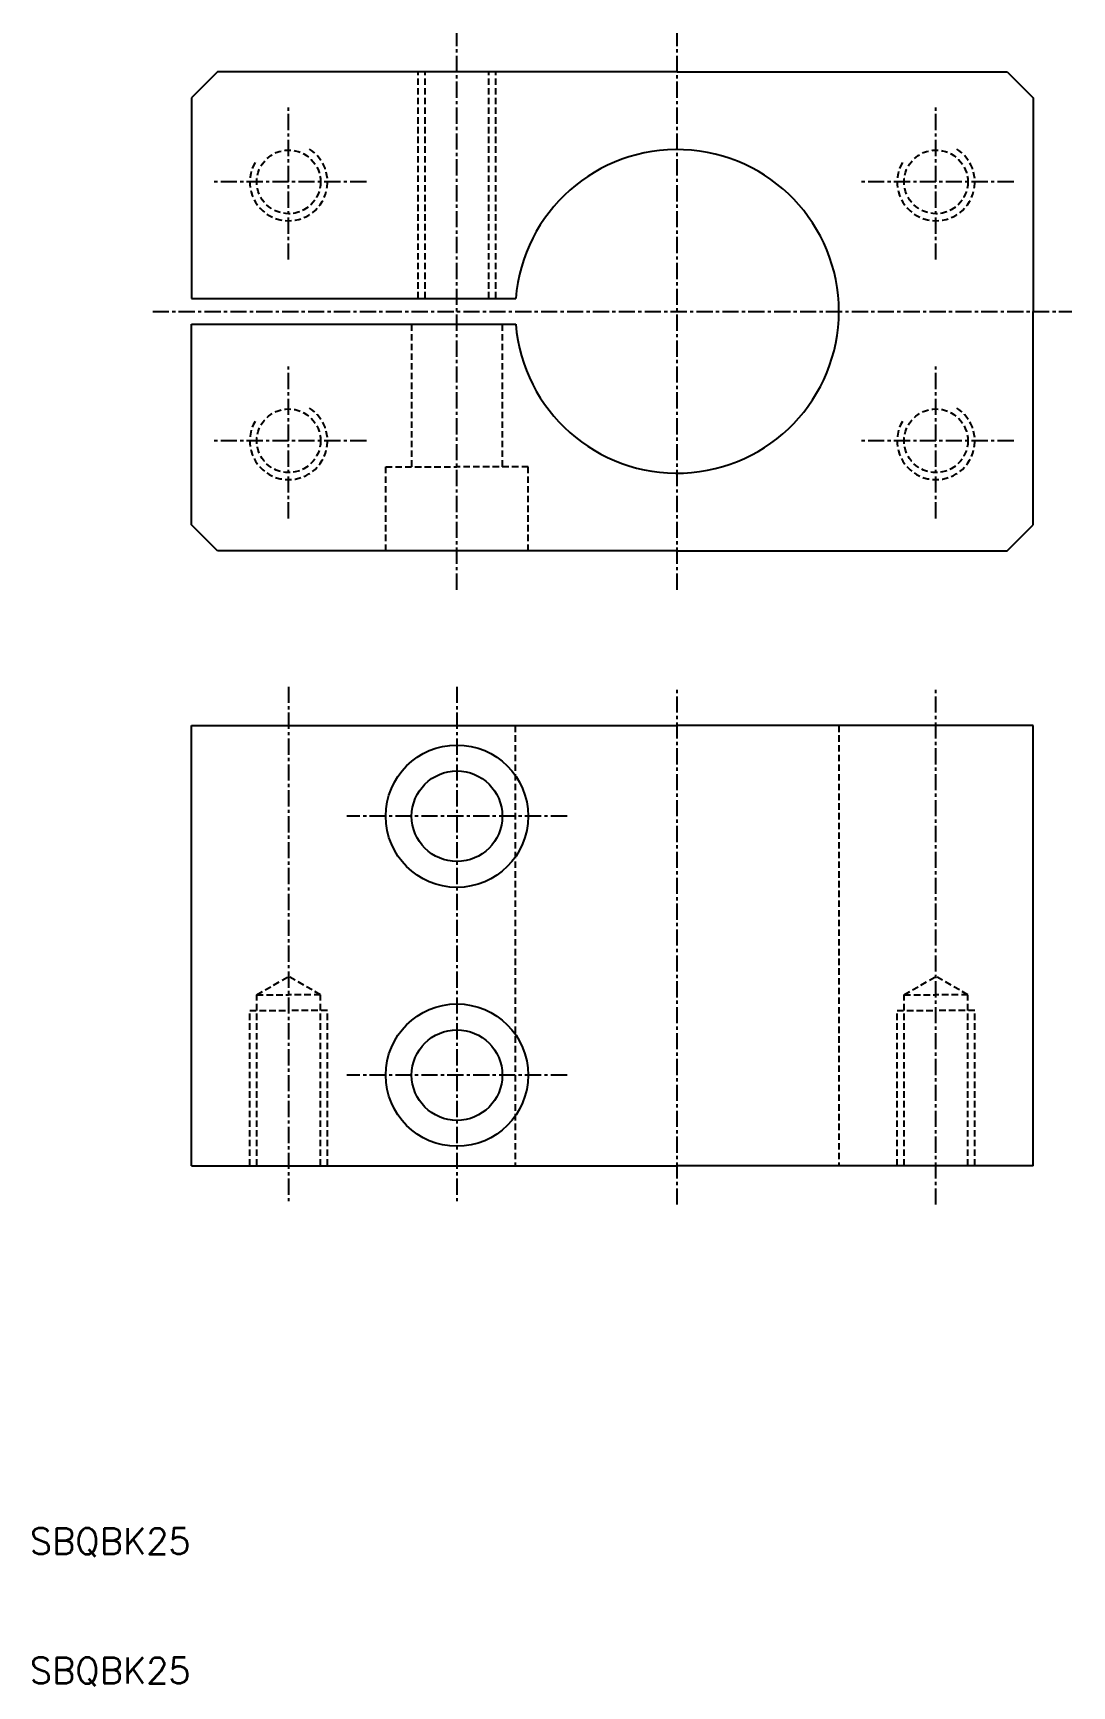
# Model space of a CAD drawing. Extents: x 10 to 90, y 10 to 137.
import ezdxf

# ---------------------------------------------------------------- set-up
doc = ezdxf.new("R2010")
doc.units = 0
doc.linetypes.add('CENTER', pattern=[2, 1.25, -0.25, 0.25, -0.25])
doc.linetypes.add('DASHED', pattern=[0.75, 0.5, -0.25])
doc.layers.get('0').update_dxf_attribs({"linetype": 'CONTINUOUS'})
doc.layers.add('CENTER', color=1, linetype='CENTER')
doc.styles.get("Standard").update_dxf_attribs({"font": 'txt.shx', "bigfont": 'extfont.shx'})

msp = doc.modelspace()

# ---------------------------------------------------------------- linework, layer by layer
for p, q in [((24.5, 134.5), (22.5, 132.5)), ((60, 134.5), (24.5, 134.5)), ((60, 134.5), (85.5, 134.5)), ((85.5, 134.5), (87.5, 132.5)), ((22.5, 132.5), (22.5, 117)), ((87.5, 132.5), (87.5, 116)), ((22.5, 117), (47.54, 117)), ((22.5, 115), (47.54, 115)), ((22.5, 99.5), (22.5, 115)), ((87.5, 99.5), (87.5, 116)), ((24.5, 97.5), (22.5, 99.5)), ((85.5, 97.5), (87.5, 99.5)), ((60, 97.5), (24.5, 97.5)), ((60, 97.5), (85.5, 97.5)), ((22.5, 84), (60, 84)), ((22.5, 50), (22.5, 84)), ((87.5, 84), (60, 84)), ((87.5, 50), (87.5, 84)), ((22.5, 50), (60, 50)), ((87.5, 50), (60, 50))]:
    msp.add_line(p, q)
at = {"color": 3, "linetype": 'DASHED'}
for p, q in [((40, 117), (40, 134.5)), ((40.541, 117), (40.541, 134.5)), ((45.459, 117), (45.459, 134.5)), ((46, 117), (46, 134.5)), ((39.5, 115), (39.5, 104)), ((46.5, 115), (46.5, 104)), ((37.5, 97.5), (37.5, 104)), ((37.5, 104), (43, 104)), ((48.5, 104), (43, 104)), ((48.5, 97.5), (48.5, 104)), ((47.5, 84), (47.5, 50)), ((72.5, 84), (72.5, 50)), ((27.541, 63.2), (30, 64.62)), ((32.459, 63.2), (30, 64.62)), ((77.541, 63.2), (80, 64.62)), ((82.459, 63.2), (80, 64.62)), ((27.541, 50), (27.541, 63.2)), ((27.541, 63.2), (30, 63.2)), ((32.459, 63.2), (30, 63.2)), ((32.459, 50), (32.459, 63.2)), ((77.541, 50), (77.541, 63.2)), ((77.541, 63.2), (80, 63.2)), ((82.459, 63.2), (80, 63.2)), ((82.459, 50), (82.459, 63.2)), ((27, 50), (27, 62)), ((27, 62), (30, 62)), ((33, 62), (30, 62)), ((33, 50), (33, 62)), ((77, 50), (77, 62)), ((77, 62), (80, 62)), ((83, 62), (80, 62)), ((83, 50), (83, 62))]:
    msp.add_line(p, q, dxfattribs=at)
for centre in [(30, 126), (80, 126), (30, 106), (80, 106)]:
    msp.add_circle(centre, 2.459, dxfattribs=at)
for centre, radius in [((43, 77), 5.5), ((43, 77), 3.5), ((43, 57), 5.5), ((43, 57), 3.5)]:
    msp.add_circle(centre, radius)
for centre in [(30, 126), (80, 126), (30, 106), (80, 106)]:
    msp.add_arc(centre, 3, 150, 60, dxfattribs=at)
msp.add_arc((60, 116), 12.5, 184.58857, 175.41143)
at = {"layer": 'CENTER', "color": 1, "linetype": 'CENTER'}
for p, q in [((43, 94.5), (43, 137.5)), ((60, 94.5), (60, 137.5)), ((30, 120), (30, 132)), ((80, 120), (80, 132)), ((36, 126), (24, 126)), ((86, 126), (74, 126)), ((19.5, 116), (90.5, 116)), ((30, 100), (30, 112)), ((80, 100), (80, 112)), ((36, 106), (24, 106)), ((86, 106), (74, 106)), ((30, 87), (30, 47)), ((30, 87), (30, 47)), ((43, 87), (43, 47)), ((60, 47), (60, 87)), ((80, 47), (80, 87)), ((51.5, 77), (34.5, 77)), ((51.5, 57), (34.5, 57))]:
    msp.add_line(p, q, dxfattribs=at)

# ---------------------------------------------------------------- texts
for p in [(10, 20), (10, 10)]:
    msp.add_text('SBQBK25', height=2).set_placement(p)

doc.saveas('drawing.dxf')
